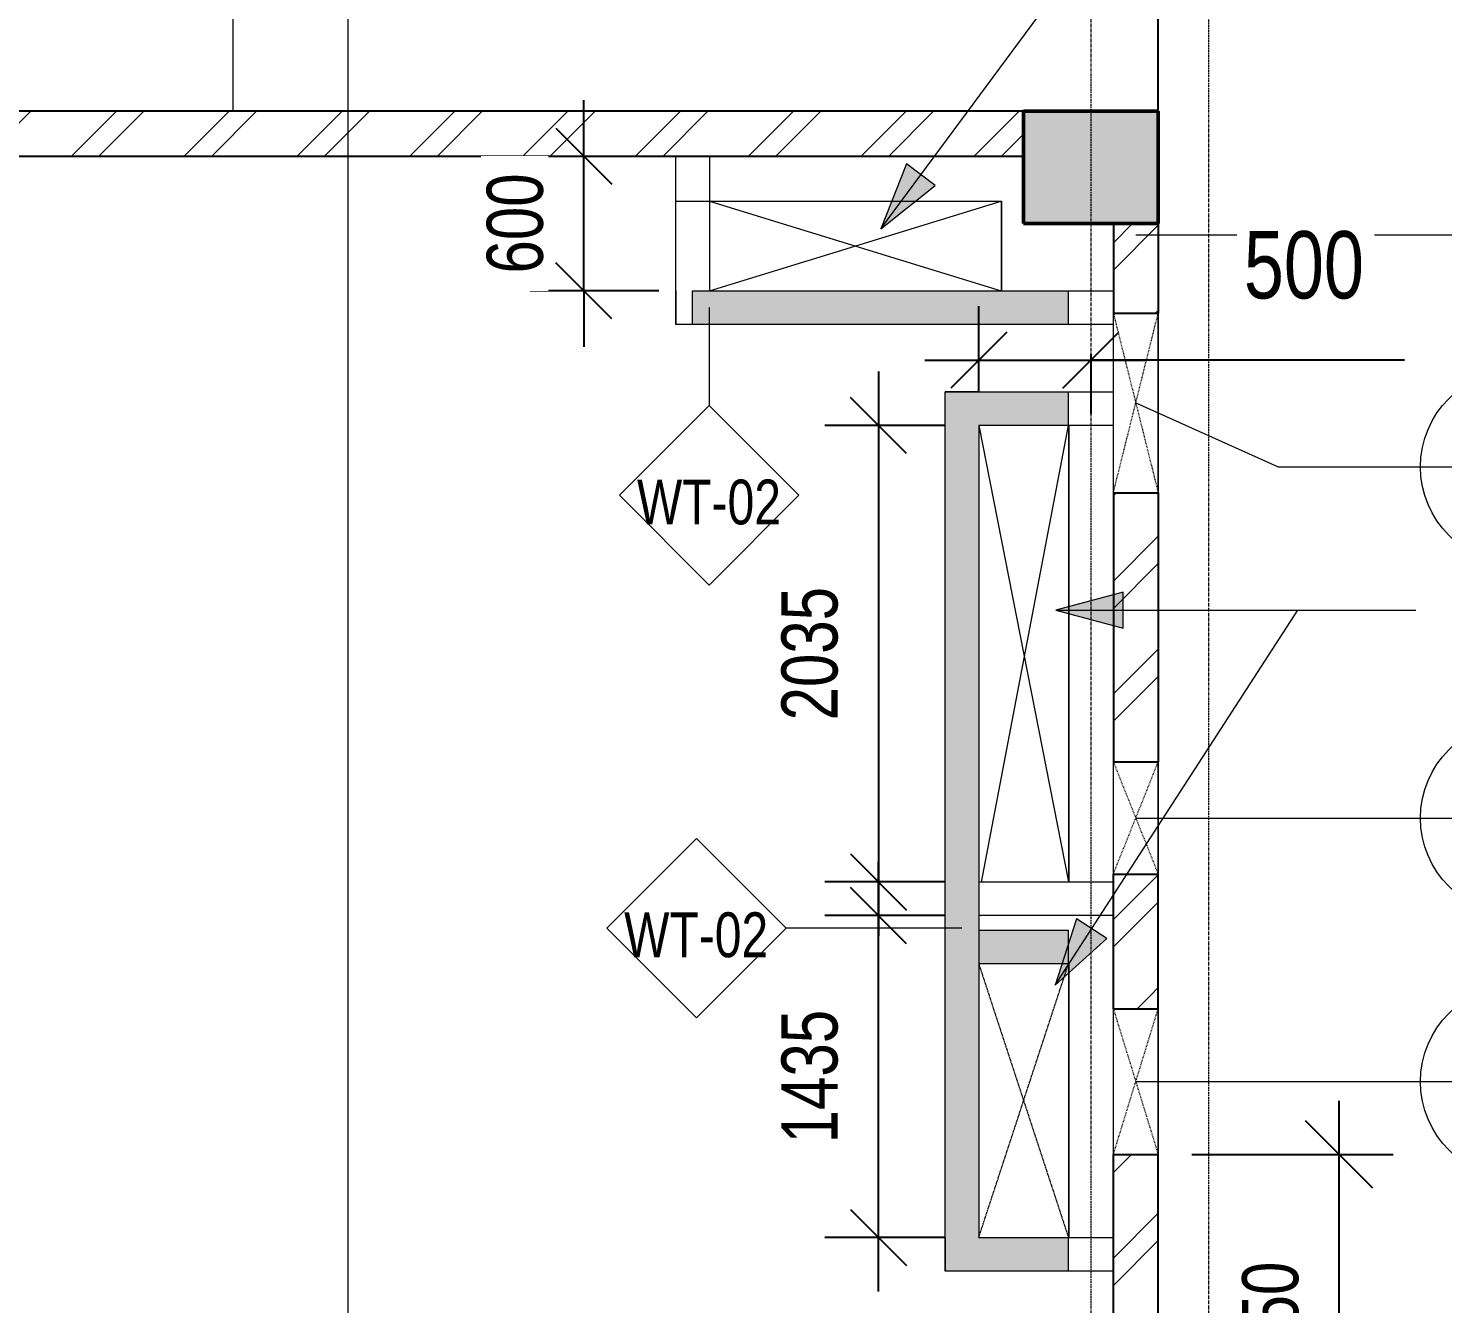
# Model space of a CAD drawing. Header units: millimetres. Extents: x -29259 to 87313, y -139821 to 46728.
# Drawn here: x 6888 to 13192, y -27151 to -21466 of the extents above; entities that cross this region are included whole.
import ezdxf

# ---------------------------------------------------------------- set-up
doc = ezdxf.new("R2010")
doc.units = ezdxf.units.MM
for name, pattern in [('Dash', [6.35, 3.175, -3.175]), ('Grid Line', [22.225, 12.7, -3.175, 3.175, -3.175]), ('Overhead', [3.96875, 2.38125, -1.5875])]:
    doc.linetypes.add(name, pattern=pattern)
for name, color, linetype, lineweight in [('A-ANNO-DIMS', 211, 'Continuous', 9), ('A-DETL-HDLN', 90, 'Overhead', 9), ('A-DETL-THIN', 151, 'Continuous', 9), ('A-FLOR', 192, 'Continuous', 9), ('A-GLAZ', 151, 'Continuous', 9), ('A-GLAZ-HDLN', 1, 'Dash', 18), ('A-GLAZ-IDEN', 152, 'Continuous', 9), ('A-WALL', 113, 'Continuous', 18), ('A-WALL-IDEN', 211, 'Continuous', 9), ('A-WALL-PATT', 111, 'Continuous', 18), ('G-ANNO-SYMB', 111, 'Continuous', 9), ('G-ANNO-TEXT', 231, 'Continuous', 9), ('S-COLS', 52, 'Continuous', 18), ('S-GRID', 8, 'Continuous', 9)]:
    doc.layers.add(name, color=color, linetype=linetype, lineweight=lineweight)
doc.styles.add('Century Gothic_1', font='GOTHIC.TTF', dxfattribs={"width": 0.8, "height": 250})
doc.styles.add('Century Gothic_2', font='GOTHIC.TTF', dxfattribs={"width": 0.8, "height": 300})
doc.styles.add('Century Gothic_3', font='GOTHIC.TTF', dxfattribs={"width": 0.8, "height": 200})
doc.dimstyles.new('Diagonal_-_2_5mm_Century_Gothic', dxfattribs={"dimscale": 304.8, "dimtxt": 261.042067, "dimasz": 0.984252, "dimexe": 0.787402, "dimexo": 0.492126, "dimgap": 0.574147, "dimtad": 1, "dimdec": 0, "dimzin": 0, "dimdsep": 46, "dimtxsty": 'Century Gothic_1', "dimblk1": 'OBLIQUE', "dimblk2": 'OBLIQUE', "dimsah": 1, "dimcen": 0.09, "dimdle": 0.787402, "dimazin": 0, "dimtfac": 1, "dimtdec": 4, "dimtix": 1, "dimtmove": 0, "dimatfit": 3, "dimfxl": 1, "dimtvp": 1, "dimtfill": 1, "dimtolj": 1, "dimtzin": 0, "dimarcsym": 2})
doc.dimstyles.new('Diagonal_-_2_5mm_Century_Gothic__T', dxfattribs={"dimscale": 304.8, "dimtxt": 261.042067, "dimasz": 0.82021, "dimexe": 0.787402, "dimexo": 0.492126, "dimgap": 0.574147, "dimtad": 1, "dimdec": 0, "dimzin": 0, "dimdsep": 46, "dimtxsty": 'Century Gothic_1', "dimblk1": 'OBLIQUE', "dimblk2": 'OBLIQUE', "dimsah": 1, "dimcen": 0.09, "dimdle": 0.787402, "dimazin": 0, "dimtfac": 1, "dimtdec": 4, "dimtix": 1, "dimtmove": 0, "dimatfit": 3, "dimfxl": 1, "dimtvp": 1, "dimtfill": 1, "dimtolj": 1, "dimtzin": 0, "dimarcsym": 2})
doc.dimstyles.new('Diagonal_-_2_5mm_Century_Gothic__T_1', dxfattribs={"dimscale": 304.8, "dimtxt": 261.042067, "dimasz": 0.82021, "dimexe": 0.787402, "dimexo": 0.492126, "dimgap": 0.574147, "dimtad": 1, "dimdec": 0, "dimzin": 0, "dimdsep": 46, "dimtxsty": 'Century Gothic_2', "dimblk1": 'OBLIQUE', "dimblk2": 'OBLIQUE', "dimsah": 1, "dimcen": 0.09, "dimdle": 0.787402, "dimazin": 0, "dimtfac": 1, "dimtdec": 4, "dimtix": 1, "dimtmove": 1, "dimatfit": 3, "dimfxl": 1, "dimtvp": 1, "dimtfill": 1, "dimtolj": 1, "dimtzin": 0, "dimarcsym": 2})
doc.dimstyles.new('Diagonal_-_3mm_Century_Gothic', dxfattribs={"dimscale": 304.8, "dimtxt": 313.250481, "dimasz": 0.984252, "dimexe": 0.787402, "dimexo": 0.492126, "dimgap": 0.574147, "dimtad": 1, "dimdec": 0, "dimzin": 0, "dimdsep": 46, "dimtxsty": 'Century Gothic_2', "dimblk1": 'OBLIQUE', "dimblk2": 'OBLIQUE', "dimsah": 1, "dimcen": 0.09, "dimdle": 0.787402, "dimazin": 0, "dimtfac": 1, "dimtdec": 4, "dimtix": 1, "dimtmove": 0, "dimatfit": 3, "dimfxl": 1, "dimtvp": 1, "dimtfill": 1, "dimtolj": 1, "dimtzin": 0, "dimarcsym": 2})
pattern_1 = [(45, (-2376.15, -39035.9), (-251.447, 251.447), []), (45, (-2376.15, -38654.9), (-251.447, 251.447), [])]

# ---------------------------------------------------------------- blocks, each defined once
blk = doc.blocks.new('Roaster Building_ST_RVT2022_detached_rvt-1-SECOND FLOOR PLAN')
at = {"layer": 'S-COLS', "lineweight": 5}
blk.add_hatch(color=8, dxfattribs=at).paths.add_polyline_path([(14083.7, 16699.9), (14300, 16699.9), (14300, 17199.9), (13700, 17199.9), (13700, 16699.9)])
at = {"layer": 'A-FLOR', "color": 250}
for p, q in [((12299.7, 16799.9), (13599.7, 16799.9)), ((13599.7, 16799.9), (13599.7, 16400)), ((13900, 15799.9), (13900, 13764.9)), ((13900, 13399.9), (13900, 12180))]:
    blk.add_line(p, q, dxfattribs=at)
at = {"layer": 'A-WALL', "color": 47, "lineweight": 9}
for p, q in [((12149.7, 16399.9), (12149.7, 16799.9)), ((12149.7, 16799.9), (12299.7, 16799.9)), ((12299.7, 16799.9), (12299.7, 16400)), ((12149.7, 16399.9), (12149.7, 16250)), ((12299.7, 16399.9), (13900, 16399.9)), ((13900, 16250), (13900, 16399.9)), ((13350, 12179.9), (13350, 15949.9)), ((13500, 15949.9), (13350, 15949.9)), ((13500, 15949.9), (13900, 15949.9)), ((13900, 15799.9), (13900, 15949.9)), ((13500, 15799.9), (13500, 13764.9)), ((13900, 15799.9), (13500, 15799.9)), ((13500, 13614.9), (13500, 13549.9)), ((13500, 13399.9), (13500, 12180)), ((13350, 12179.9), (13350, 12030)), ((13500, 12179.9), (13900, 12179.9)), ((13900, 12030), (13900, 12179.9))]:
    blk.add_line(p, q, dxfattribs=at)
at = {"layer": 'A-WALL', "color": 250, "lineweight": 9}
for p, q in [((13900, 16249.9), (12149.7, 16249.9)), ((13500, 13549.9), (13900, 13549.9)), ((13900, 13399.9), (13900, 13549.9)), ((13900, 13399.9), (13500, 13399.9)), ((13900, 12029.9), (13350, 12029.9))]:
    blk.add_line(p, q, dxfattribs=at)
at = {"layer": 'A-WALL', "color": 252, "lineweight": 9}
blk.add_line((13500, 13764.9), (13500, 13614.9), dxfattribs=at)
at = {"layer": 'S-COLS', "color": 250, "lineweight": 9}
for p, q in [((14300, 17199.9), (13700, 17199.9)), ((13700, 17199.9), (13700, 16699.9)), ((14300, 16699.9), (14300, 17199.9)), ((13700, 16699.9), (14300, 16699.9))]:
    blk.add_line(p, q, dxfattribs=at)
blk = doc.blocks.new('Roaster Building_ST_RVT2022 _SST__rvt-1-SECOND FLOOR PLAN')
at = {"layer": 'A-FLOR', "lineweight": 5}
h = blk.add_hatch(color=10, dxfattribs=at)
h.paths.add_polyline_path([(6300, 0), (6301.5, 0), (6301.5, 400), (6300, 398.9), (6300, 32.9)])
h.paths.add_polyline_path([(5800, 400), (5801.5, 400), (5801.5, 4700), (5800, 4700), (5800, 519.6)])
h.paths.add_polyline_path([(11869.6, 4425), (11869.6, 4426), (11869.6, 4425)])
h.paths.add_polyline_path([(6300, 4700), (6301.5, 4700), (6301.5, 5300), (6300, 5299.3), (6300, 4700.1)])
h.paths.add_polyline_path([(14300, 5300), (14300, 5300), (14100, 5300)])
h.paths.add_polyline_path([(5801.5, 5300), (5801.5, 10699.9), (5800, 10699.9), (5800, 5300)])
h.paths.add_polyline_path([(14275, 6700), (14300, 6700), (14300, 6750), (14275, 6750)])
h.paths.add_polyline_path([(14300, 5550), (14300, 6655), (14275, 6655), (14275, 6700), (14225.2, 6700), (14225.2, 6684.2), (14174.2, 6684.2), (14174.2, 6700), (14125, 6700), (14125, 6750), (14100, 6750), (14100, 5550), (14125, 5550), (14125, 5600), (14174.2, 5600), (14174.2, 5615.9), (14225.2, 5615.9), (14225.2, 5600), (14275, 5600), (14275, 5550)])
h.paths.add_polyline_path([(14275, 6030), (14275, 6050), (14230, 6050), (14230, 6030), (14224, 6030), (14224, 6270), (14230, 6270), (14230, 6250), (14275, 6250), (14275, 6270), (14281, 6270), (14281, 6030)])
h.paths.add_polyline_path([(10812.3, 7162.1), (10812.4, 7162.5), (10812.3, 7164.9)])
h.paths.add_polyline_path([(7970.9, 9064), (7976.5, 9066), (7952.9, 9064)])
h.paths.add_polyline_path([(7917.1, 9064), (7888.2, 9065.9), (7899.1, 9064)])
h.paths.add_polyline_path([(7846.1, 9073.3), (7814, 9081.6), (7829.4, 9076.2), (7841.7, 9074.1)])
h.paths.add_polyline_path([(8023.9, 9073.3), (8043.1, 9076.9), (8058.6, 9082.6), (8035.5, 9076.4)])
h.paths.add_polyline_path([(8092.3, 9094.8), (8109.1, 9100.9), (8124.8, 9110), (8105.4, 9100.9)])
h.paths.add_polyline_path([(8155.8, 9127.9), (8171.3, 9136.8), (8185.3, 9148.5), (8168.5, 9136.8)])
h.paths.add_polyline_path([(8212.7, 9171.4), (8226.3, 9182.9), (8238.1, 9196.9), (8224.1, 9182.9)])
h.paths.add_polyline_path([(12702.6, 9223.2), (12704.1, 9223.2), (12704.1, 10663.9), (12702.6, 10662.9), (12702.6, 9279.3)])
h.paths.add_polyline_path([(8261.1, 9224.2), (8272.5, 9237.8), (8281.7, 9253.7), (8270.6, 9237.8)])
h.paths.add_polyline_path([(8299.7, 9284.6), (8308.5, 9299.9), (8314.8, 9317.1), (8306.8, 9299.9)])
h.paths.add_polyline_path([(8327.2, 9351.1), (8334.2, 9372.5), (8333.3, 9373.8), (8331.7, 9367.7)])
h.paths.add_polyline_path([(8342.8, 9421.2), (8345.9, 9439), (8345.9, 9456.8), (8343.8, 9432.3)])
h.paths.add_polyline_path([(8345.9, 9493), (8345.5, 9513.6), (8343.3, 9522.6), (8344.8, 9506)])
h.paths.add_polyline_path([(8336.5, 9564.2), (8332.6, 9582.1), (8333.3, 9576)])
h.paths.add_polyline_path([(8314.8, 9632.7), (8307.5, 9649.4), (8308.5, 9646.2)])
h.paths.add_polyline_path([(8285.6, 9690.6), (8283.9, 9693.5), (8276.5, 9703.6)])
h.paths.add_polyline_path([(7938.1, 9947.1), (8009.9, 9953.4), (8079.3, 9972), (8119.1, 9990.6), (8138.9, 10001.6), (8074.9, 9971.9), (8002.9, 9953.3), (7935, 9947.4), (7935.1, 9947.3)])
h.paths.add_polyline_path([(8142.7, 10003.7), (8155, 10011), (8153.1, 10011), (8144.3, 10004.8)])
h.paths.add_polyline_path([(8200.4, 10044.2), (8203.4, 10047), (8200.7, 10044.4)])
h.paths.add_polyline_path([(8258.9, 10106.1), (8276.5, 10128.5), (8285.6, 10144.2), (8259.2, 10106.4)])
h.paths.add_polyline_path([(8296.8, 10163.4), (8308.5, 10184.9), (8314.8, 10202.1), (8297.4, 10164.7)])
h.paths.add_polyline_path([(8327.2, 10236.1), (8333.3, 10252.7), (8333.3, 10258.8), (8331.7, 10252.6)])
h.paths.add_polyline_path([(8342.8, 10306.2), (8345.9, 10326.1), (8345.9, 10341.8), (8344.3, 10323.7)])
h.paths.add_polyline_path([(8345.9, 10378), (8345.6, 10397.9), (8342.8, 10413.3), (8345.6, 10381.7)])
h.paths.add_polyline_path([(8336.5, 10449.2), (8331.9, 10471), (8329.1, 10476.6), (8333.3, 10461)])
h.paths.add_polyline_path([(8314.8, 10517.7), (8305.6, 10540), (8303, 10543.1), (8308.5, 10531.2)])
h.paths.add_polyline_path([(8281.7, 10581.1), (8272.5, 10597), (8268.2, 10600.5), (8272.5, 10594.3)])
h.paths.add_polyline_path([(8238.1, 10637.9), (8226.3, 10651.9), (8220.8, 10655.3), (8226.3, 10649.7)])
h.paths.add_polyline_path([(8185.3, 10686.3), (8170.7, 10698.4), (8164.8, 10700.6), (8171.3, 10696.1)])
h.paths.add_polyline_path([(6300, 10699.9), (6301.5, 10699.9), (6301.5, 11299.9), (6300, 11299.9), (6300, 10700.1)])
h.paths.add_polyline_path([(8124.8, 10724.8), (8103.1, 10736), (8102, 10735.4), (8109.1, 10732.1)])
h.paths.add_polyline_path([(8056.9, 10752.7), (8034.2, 10759.2), (8043.1, 10756.4)])
h.paths.add_polyline_path([(300, 10799.9), (301.5, 10799.9), (301.5, 16099.9), (300, 16099.9), (300, 11225.9)])
h.paths.add_polyline_path([(13900, 12180), (13901.5, 12180), (13901.5, 13399.9), (13900, 13399.9), (13900, 12186.6)])
h.paths.add_polyline_path([(13900, 13764.9), (13901.5, 13764.9), (13901.5, 15799.9), (13900, 15799.9), (13900, 13783.3)])
h.paths.add_polyline_path([(13599.7, 16400), (13601.2, 16400.5), (13601.2, 16800), (13599.7, 16799.9), (13599.7, 16400)])
h.paths.add_polyline_path([(6301.5, 16699.9), (6301.5, 16999.9), (6300, 16999.9), (6300, 16699.9)])
h.paths.add_polyline_path([(5300, 16999.9), (5700, 16999.9), (5700, 17099.9), (600, 17099.9), (600, 16999.9), (5100, 16999.9)])
at = {"layer": 'A-WALL', "lineweight": 5}
for points in [[(12472.9, 16250), (13900, 16250), (13900, 16399.9), (12224.7, 16399.9), (12224.7, 16250), (12299.7, 16250)], [(13900, 16249.9), (13900, 16250), (12472.9, 16249.9)], [(13500, 12179.9), (13500, 15949.9), (13350, 15949.9), (13350, 12179.9), (13499.9, 12179.9)], [(13900, 15799.9), (13900, 15949.9), (13500, 15949.9), (13500, 15799.9)], [(13715, 13399.9), (13900, 13399.9), (13900, 13549.9), (13500, 13549.9), (13500, 13399.9)], [(13350, 12030), (13900, 12030), (13900, 12179.9), (13350, 12179.9)], [(13900, 12029.9), (13899.7, 12030), (13500, 12029.9)]]:
    blk.add_hatch(color=10, dxfattribs=at).paths.add_polyline_path(points)
at = {"layer": 'S-COLS', "lineweight": 5}
blk.add_hatch(color=9, dxfattribs=at).paths.add_polyline_path([(14083.7, 16699.9), (14300, 16699.9), (14300, 17199.9), (13700, 17199.9), (13700, 16699.9)])
at = {"layer": 'A-FLOR', "color": 255, "lineweight": 18}
for p, q in [((12299.7, 16799.9), (13599.7, 16799.9)), ((13599.7, 16799.9), (13599.7, 16400)), ((13900, 15799.9), (13900, 13764.9)), ((13900, 13399.9), (13900, 12180))]:
    blk.add_line(p, q, dxfattribs=at)
at = {"layer": 'A-WALL', "color": 255}
for p, q in [((12224.7, 16399.9), (12299.6, 16399.9)), ((12224.7, 16250), (12224.7, 16399.9)), ((12299.7, 16399.9), (13900, 16399.9)), ((13900, 16250), (13900, 16399.9)), ((13900, 16249.9), (12224.7, 16249.9)), ((13350, 12179.9), (13350, 15949.9)), ((13500, 15949.9), (13350, 15949.9)), ((13500, 15949.9), (13900, 15949.9)), ((13900, 15799.9), (13900, 15949.9)), ((13500, 15799.9), (13500, 13764.9)), ((13900, 15799.9), (13500, 15799.9)), ((13500, 13614.9), (13500, 13549.9)), ((13500, 13549.9), (13900, 13549.9)), ((13900, 13399.9), (13900, 13549.9)), ((13500, 13399.9), (13500, 12180)), ((13900, 13399.9), (13500, 13399.9)), ((13350, 12179.9), (13350, 12030)), ((13500, 12179.9), (13900, 12179.9)), ((13900, 12030), (13900, 12179.9)), ((13900, 12029.9), (13350, 12029.9))]:
    blk.add_line(p, q, dxfattribs=at)
at = {"layer": 'A-WALL', "color": 130}
blk.add_line((13500, 13764.9), (13500, 13614.9), dxfattribs=at)
at = {"layer": 'S-COLS', "color": 7, "lineweight": 50}
for p, q in [((14300, 17199.9), (13700, 17199.9)), ((13700, 17199.9), (13700, 16699.9)), ((14300, 16699.9), (14300, 17199.9)), ((13700, 16699.9), (14300, 16699.9))]:
    blk.add_line(p, q, dxfattribs=at)
blk = doc.blocks.new('MECH CUTOUT - MECH WALL CUTOUT SIZE 650X 300-889260-SECOND FLOOR PLAN')
at = {"layer": 'A-GLAZ'}
for p, q in [((325, 100), (-325, 100)), ((-325, -100), (-325, 100)), ((325, -100), (325, 100)), ((325, -100), (-325, -100))]:
    blk.add_line(p, q, dxfattribs=at)
at = {"layer": 'A-GLAZ-HDLN'}
for p, q in [((325, -100), (-325, 100)), ((-325, -100), (325, 100))]:
    blk.add_line(p, q, dxfattribs=at)
blk = doc.blocks.new('MECH CUTOUT - MECH WALL CUTOUT SIZE 800X 400-1001944-SECOND FLOOR PLAN')
at = {"layer": 'A-GLAZ'}
for p, q in [((400, 100), (-400, 100)), ((-400, -100), (-400, 100)), ((400, -100), (400, 100)), ((400, -100), (-400, -100))]:
    blk.add_line(p, q, dxfattribs=at)
at = {"layer": 'A-GLAZ-HDLN'}
for p, q in [((400, -100), (-400, 100)), ((-400, -100), (400, 100))]:
    blk.add_line(p, q, dxfattribs=at)
blk = doc.blocks.new('MECH CUTOUT - M 010-1002430-SECOND FLOOR PLAN')
at = {"layer": 'A-GLAZ'}
for p, q in [((250, 100), (-250, 100)), ((-250, -100), (-250, 100)), ((250, -100), (250, 100)), ((250, -100), (-250, -100))]:
    blk.add_line(p, q, dxfattribs=at)
at = {"layer": 'A-GLAZ-HDLN'}
for p, q in [((250, -100), (-250, 100)), ((-250, -100), (250, 100))]:
    blk.add_line(p, q, dxfattribs=at)
blk = doc.blocks.new('_Oblique')
at = {"color": 0, "linetype": 'ByBlock', "lineweight": -2}
blk.add_line((-0.5, -0.5), (0.5, 0.5), dxfattribs=at)
blk = doc.blocks.new('*D395')
at = {"layer": 'A-ANNO-DIMS', "color": 0, "lineweight": -2, "transparency": 16777216}
for p, q in [((11923.8, -22186), (11923.8, -17214.1)), ((11623.8, -17392), (11623.8, -17694.1)), ((11623.8, -17454.1), (11323.8, -17454.1)), ((11623.8, -17454.1), (11923.8, -17454.1)), ((11923.8, -17454.1), (12223.8, -17454.1))]:
    blk.add_line(p, q, dxfattribs=at)
at = {"layer": 'Defpoints', "color": 0, "transparency": 16777216}
for p in [(11923.8, -17454.1), (11923.8, -22336)]:
    blk.add_point(p, dxfattribs=at)
at = {"layer": 'A-ANNO-DIMS', "color": 0, "lineweight": -2, "transparency": 16777216, "xscale": 299.9999999999999, "yscale": 299.9999999999999, "zscale": 299.9999999999999}
blk.add_blockref('_Oblique', (11623.8, -17454.1), dxfattribs=at)
at = {"layer": 'A-ANNO-DIMS', "color": 0, "lineweight": -2, "transparency": 16777216, "xscale": 299.9999999999999, "yscale": 299.9999999999999, "zscale": 299.9999999999999, "rotation": 180}
blk.add_blockref('_Oblique', (11923.8, -17454.1), dxfattribs=at)
at = {"layer": 'A-ANNO-DIMS', "color": 0, "transparency": 16777216, "insert": (11773.8, -17121.6), "char_height": 300, "width": 662.301, "attachment_point": 5, "style": 'Century Gothic_2', "bg_fill": 3, "box_fill_scale": 1.1, "bg_fill_color": 256, "bg_fill_true_color": 13158600, "bg_fill_transparency": 0}
blk.add_mtext('\\A1;300', dxfattribs=at)
at = {"layer": 'Defpoints', "color": 0, "transparency": 16777216}
blk.add_point((11623.8, -17242), dxfattribs=at)
blk = doc.blocks.new('*D404')
at = {"layer": 'A-ANNO-DIMS', "color": 0, "lineweight": -2, "transparency": 16777216}
for p, q in [((9364.2, -22036), (9364.2, -21786)), ((9337.4, -22036), (9604.2, -22036)), ((9364.2, -22635.9), (9364.2, -22036)), ((9698.5, -22635.9), (9124.2, -22635.9)), ((9364.2, -22635.9), (9364.2, -22885.9))]:
    blk.add_line(p, q, dxfattribs=at)
at = {"layer": 'Defpoints', "color": 0, "transparency": 16777216}
for p in [(9364.2, -22036), (9848.5, -22635.9)]:
    blk.add_point(p, dxfattribs=at)
at = {"layer": 'A-ANNO-DIMS', "color": 0, "lineweight": -2, "transparency": 16777216, "xscale": 250, "yscale": 250, "zscale": 250}
for p, rotation in [((9364.2, -22036), 270), ((9364.2, -22635.9), 90)]:
    blk.add_blockref('_Oblique', p, dxfattribs=dict(at, rotation=rotation))
at = {"layer": 'A-ANNO-DIMS', "color": 0, "transparency": 16777216, "insert": (9057.9, -22336), "char_height": 250, "width": 551.918, "attachment_point": 5, "rotation": 90, "style": 'Century Gothic_1', "bg_fill": 3, "box_fill_scale": 1.1, "bg_fill_color": 256, "bg_fill_true_color": 13158600, "bg_fill_transparency": 0}
blk.add_mtext('\\A1;600', dxfattribs=at)
at = {"layer": 'Defpoints', "color": 0, "transparency": 16777216}
blk.add_point((9187.4, -22036), dxfattribs=at)
blk = doc.blocks.new('*D405')
at = {"layer": 'A-ANNO-DIMS', "color": 0, "lineweight": -2, "transparency": 16777216}
for p, q in [((10677.6, -22996), (10677.6, -25511)), ((10973.8, -23236), (10437.6, -23236)), ((10975.3, -25271), (10437.6, -25271))]:
    blk.add_line(p, q, dxfattribs=at)
at = {"layer": 'Defpoints', "color": 0, "transparency": 16777216}
for p in [(11123.8, -23236), (10677.6, -25271), (11125.3, -25271)]:
    blk.add_point(p, dxfattribs=at)
at = {"layer": 'A-ANNO-DIMS', "color": 0, "lineweight": -2, "transparency": 16777216, "xscale": 250, "yscale": 250, "zscale": 250}
for p, rotation in [((10677.6, -23236), 90), ((10677.6, -25271), 270)]:
    blk.add_blockref('_Oblique', p, dxfattribs=dict(at, rotation=rotation))
at = {"layer": 'A-ANNO-DIMS', "color": 0, "transparency": 16777216, "insert": (10371.3, -24253.5), "char_height": 250, "width": 735.89, "attachment_point": 5, "rotation": 90, "style": 'Century Gothic_1', "bg_fill": 3, "box_fill_scale": 1.1, "bg_fill_color": 256, "bg_fill_true_color": 13158600, "bg_fill_transparency": 0}
blk.add_mtext('\\A1;2035', dxfattribs=at)
blk = doc.blocks.new('*D406')
at = {"layer": 'A-ANNO-DIMS', "color": 0, "lineweight": -2, "transparency": 16777216}
for p, q in [((10677.6, -27095.9), (10677.6, -25181)), ((10973.8, -25421), (10437.6, -25421)), ((10973.8, -26855.9), (10437.6, -26855.9))]:
    blk.add_line(p, q, dxfattribs=at)
at = {"layer": 'Defpoints', "color": 0, "transparency": 16777216}
for p in [(10677.6, -25421), (11123.8, -25421), (11123.8, -26855.9)]:
    blk.add_point(p, dxfattribs=at)
at = {"layer": 'A-ANNO-DIMS', "color": 0, "lineweight": -2, "transparency": 16777216, "xscale": 250, "yscale": 250, "zscale": 250}
for p, rotation in [((10677.6, -25421), 90), ((10677.6, -26855.9), 270)]:
    blk.add_blockref('_Oblique', p, dxfattribs=dict(at, rotation=rotation))
at = {"layer": 'A-ANNO-DIMS', "color": 0, "transparency": 16777216, "insert": (10371.3, -26138.4), "char_height": 250, "width": 735.89, "attachment_point": 5, "rotation": 90, "style": 'Century Gothic_1', "bg_fill": 3, "box_fill_scale": 1.1, "bg_fill_color": 256, "bg_fill_true_color": 13158600, "bg_fill_transparency": 0}
blk.add_mtext('\\A1;1435', dxfattribs=at)
blk = doc.blocks.new('*D409')
at = {"layer": 'A-ANNO-DIMS', "color": 0, "lineweight": -2, "transparency": 16777216}
for p, q in [((11123.8, -23086), (11123.8, -22705.1)), ((10883.8, -22945.1), (11863.8, -22945.1)), ((11623.8, -22918.3), (11623.8, -23185.1)), ((13022, -22945.1), (11623.8, -22945.1))]:
    blk.add_line(p, q, dxfattribs=at)
at = {"layer": 'Defpoints', "color": 0, "transparency": 16777216}
for p in [(11623.8, -22768.3), (11623.8, -22945.1), (11123.8, -23236)]:
    blk.add_point(p, dxfattribs=at)
at = {"layer": 'A-ANNO-DIMS', "color": 0, "lineweight": -2, "transparency": 16777216, "xscale": 250, "yscale": 250, "zscale": 250, "rotation": 180}
blk.add_blockref('_Oblique', (11123.8, -22945.1), dxfattribs=at)
at = {"layer": 'A-ANNO-DIMS', "color": 0, "lineweight": -2, "transparency": 16777216, "xscale": 250, "yscale": 250, "zscale": 250}
blk.add_blockref('_Oblique', (11623.8, -22945.1), dxfattribs=at)
at = {"layer": 'A-ANNO-DIMS', "color": 0, "transparency": 16777216, "insert": (12305.4, -22370.1), "char_height": 300, "width": 551.918, "attachment_point": 1, "line_spacing_factor": 0.984502, "style": 'Century Gothic_2', "bg_fill": 3, "box_fill_scale": 1.1, "bg_fill_color": 256, "bg_fill_true_color": 13158600, "bg_fill_transparency": 0}
blk.add_mtext('\\A1;500', dxfattribs=at)
blk = doc.blocks.new('M_Wall Tag - 8mm-36225-SECOND FLOOR PLAN')
at = {"layer": 'A-WALL-IDEN'}
for p, q in [((-4, 0), (0, 4)), ((0, 4), (4, 0)), ((-4, 0), (0, -4)), ((4, 0), (0, -4))]:
    blk.add_line(p, q, dxfattribs=at)
blk = doc.blocks.new('LTTS_A1_WINDOW TAG - LTTS_A1_WINDOW TAG-803410-SECOND FLOOR PLAN')
at = {"layer": 'A-GLAZ-IDEN'}
blk.add_line((-4.31, 0), (4.29, 0), dxfattribs=at)
blk.add_circle((-0.01, 0), 4.3, dxfattribs=at)
blk = doc.blocks.new('*D445')
at = {"layer": 'A-ANNO-DIMS', "color": 0, "lineweight": -2, "transparency": 16777216}
for p, q in [((12730.9, -28276), (12730.9, -26246)), ((12073.8, -26486), (12970.9, -26486)), ((12668.8, -28036), (12970.9, -28036))]:
    blk.add_line(p, q, dxfattribs=at)
at = {"layer": 'Defpoints', "color": 0, "transparency": 16777216}
for p in [(11923.8, -26486), (12730.9, -26486), (12518.8, -28036)]:
    blk.add_point(p, dxfattribs=at)
at = {"layer": 'A-ANNO-DIMS', "color": 0, "lineweight": -2, "transparency": 16777216, "xscale": 299.9999999999999, "yscale": 299.9999999999999, "zscale": 299.9999999999999}
for p, rotation in [((12730.9, -26486), 90), ((12730.9, -28036), 270)]:
    blk.add_blockref('_Oblique', p, dxfattribs=dict(at, rotation=rotation))
at = {"layer": 'A-ANNO-DIMS', "color": 0, "transparency": 16777216, "insert": (12424.6, -27261), "char_height": 250, "width": 735.89, "attachment_point": 5, "rotation": 90, "style": 'Century Gothic_1', "bg_fill": 3, "box_fill_scale": 1.1, "bg_fill_color": 256, "bg_fill_true_color": 13158600, "bg_fill_transparency": 0}
blk.add_mtext('\\A1;1550', dxfattribs=at)

msp = doc.modelspace()

# ---------------------------------------------------------------- hatches: boundary and pattern name
at = {"layer": 'A-WALL-PATT', "lineweight": 9}
h = msp.add_hatch(dxfattribs=at)
h.set_pattern_fill('FP_1', color=256, style=0, pattern_type=2)
h.set_pattern_definition(pattern_1)
h.paths.add_polyline_path([(6875, -22036), (11323.8, -22036), (11323.8, -21836), (3923.8, -21836), (3923.8, -22036)])
h = msp.add_hatch(dxfattribs=at)
h.set_pattern_fill('FP_1', color=256, style=0, pattern_type=2)
h.set_pattern_definition(pattern_1)
h.paths.add_polyline_path([(11723.8, -27736), (11923.8, -27736), (11923.8, -26599.5), (11723.8, -26599.5)])
h.paths.add_polyline_path([(11923.8, -25774.8), (11923.8, -25278.6), (11723.8, -25278.6), (11723.8, -25774.8)])
h.paths.add_polyline_path([(11723.8, -24686.9), (11923.8, -24686.9), (11923.8, -23562.7), (11723.8, -23562.7), (11723.8, -23916.8)])
h.paths.add_polyline_path([(11723.8, -22705.6), (11923.8, -22705.6), (11923.8, -22336), (11723.8, -22336)])
h = msp.add_hatch(dxfattribs=at)
h.set_pattern_fill('FP_1', color=256, style=0, pattern_type=2)
h.set_pattern_definition(pattern_1)
h.paths.add_polyline_path([(11923.8, -23562.7), (11923.8, -23536), (11723.8, -23536), (11723.8, -23562.7)])
h.paths.add_polyline_path([(11923.8, -22736), (11923.8, -22705.6), (11723.8, -22705.6), (11723.8, -22736)])
h = msp.add_hatch(dxfattribs=at)
h.set_pattern_fill('FP_1', color=256, style=0, pattern_type=2)
h.set_pattern_definition(pattern_1)
h.paths.add_polyline_path([(11923.8, -25278.6), (11923.8, -25236), (11723.8, -25236), (11723.8, -25278.6)])
h.paths.add_polyline_path([(11923.8, -24736), (11923.8, -24686.9), (11723.8, -24686.9), (11723.8, -24736)])
h = msp.add_hatch(dxfattribs=at)
h.set_pattern_fill('FP_1', color=256, style=0, pattern_type=2)
h.set_pattern_definition(pattern_1)
h.paths.add_polyline_path([(11923.8, -26599.5), (11923.8, -26486), (11723.8, -26486), (11723.8, -26599.5)])
h.paths.add_polyline_path([(11923.8, -25836), (11923.8, -25774.8), (11723.8, -25774.8), (11723.8, -25836)])
at = {"layer": 'G-ANNO-TEXT'}
for points in [[(11468.2, -24059.4), (11768.2, -24139.8), (11768.2, -23979)], [(11464.5, -25731.6), (11694.9, -25523.4), (11559.9, -25436)]]:
    msp.add_hatch(color=250, dxfattribs=at).paths.add_polyline_path(points)

# ---------------------------------------------------------------- linework, layer by layer
at = {"layer": 'A-DETL-HDLN'}
for p, q in [((11123.8, -26855.9), (11523.8, -25636)), ((11123.9, -25636), (11523.8, -26855.9))]:
    msp.add_line(p, q, dxfattribs=at)
at = {"layer": 'A-DETL-THIN'}
for p, q in [((9923.5, -22635.9), (11223.5, -22236)), ((9923.5, -22236), (11223.5, -22635.9)), ((11123.8, -23236), (11523.8, -25271)), ((11136.5, -25272.5), (11523.8, -23236))]:
    msp.add_line(p, q, dxfattribs=at)
at = {"layer": 'A-FLOR'}
for p, q in [((9923.5, -22236), (11225, -22235.9)), ((11225, -22235.9), (11225, -22635.9)), ((11125.3, -25271), (11125.3, -23236)), ((11525.3, -23236), (11525.3, -25271)), ((11523.8, -25636), (11525.3, -25636)), ((11525.3, -25636), (11525.3, -26855.9))]:
    msp.add_line(p, q, dxfattribs=at)
at = {"layer": 'A-GLAZ-IDEN'}
for p, q in [((12458.3, -23421), (13092.8, -23421)), ((11823.8, -24986), (13092.8, -24986)), ((11823.8, -26161), (13092.8, -26161))]:
    msp.add_line(p, q, dxfattribs=at)
at = {"layer": 'A-WALL', "lineweight": 25}
for p, q in [((11323.8, -21836), (3923.8, -21836)), ((11323.8, -22036), (11323.8, -21836)), ((3923.8, -22036), (11323.8, -22036)), ((11723.8, -22336), (11723.8, -22736)), ((11723.8, -22336), (11923.8, -22336)), ((11923.8, -22336), (11923.8, -22736)), ((11723.8, -22736), (11923.8, -22736)), ((11723.8, -23536), (11723.8, -24736)), ((11723.8, -23536), (11923.8, -23536)), ((11923.8, -23536), (11923.8, -24736)), ((11723.8, -24736), (11923.8, -24736)), ((11723.8, -25836), (11723.8, -25236)), ((11723.8, -25236), (11923.8, -25236)), ((11923.8, -25836), (11923.8, -25236)), ((11723.8, -25836), (11923.8, -25836)), ((11723.8, -27736), (11723.8, -26486)), ((11723.8, -26486), (11923.8, -26486)), ((11923.8, -27736), (11923.8, -26486))]:
    msp.add_line(p, q, dxfattribs=at)
at = {"layer": 'A-WALL', "lineweight": 9}
for p, q in [((9773.5, -22785.9), (9773.5, -22036)), ((9923.5, -22036), (9923.5, -22635.9)), ((9923.5, -22635.9), (11723.8, -22635.9)), ((11723.8, -23536), (11723.8, -22736)), ((11923.8, -22736), (11923.8, -23536)), ((11723.8, -22785.9), (9773.5, -22785.9)), ((10973.8, -27005.9), (10973.8, -23086)), ((10973.8, -23086), (11723.8, -23086)), ((11123.8, -23236), (11123.8, -25271)), ((11723.8, -23236), (11123.8, -23236)), ((11723.8, -25236), (11723.8, -24736)), ((11923.8, -24736), (11923.8, -25236)), ((11123.8, -25271), (11723.8, -25271)), ((11123.8, -25421), (11123.8, -26855.9)), ((11723.8, -25421), (11123.8, -25421)), ((11723.8, -26486), (11723.8, -25836)), ((11923.8, -25836), (11923.8, -26486)), ((11123.8, -26855.9), (11723.8, -26855.9)), ((11723.8, -27005.9), (10973.8, -27005.9))]:
    msp.add_line(p, q, dxfattribs=at)
at = {"layer": 'A-WALL-IDEN'}
for p, q in [((7800.6, -21836), (7800.6, -20364.7)), ((11823.8, -22386.9), (13781.1, -22386.9)), ((9922.8, -22710.9), (9922.8, -23147.6))]:
    msp.add_line(p, q, dxfattribs=at)
at = {"layer": 'G-ANNO-SYMB'}
msp.add_line((8312.3, -15419.9), (8312.3, -44221.5), dxfattribs=at)
at = {"layer": 'G-ANNO-TEXT', "color": 250}
for p, q in [((10801.2, -22070.3), (10687.3, -22359.3)), ((10930.4, -22166), (10801.2, -22070.3)), ((11768.2, -23979), (11468.2, -24059.4)), ((11768.2, -24139.8), (11768.2, -23979)), ((11464.5, -25731.6), (12546.2, -24059.4)), ((11468.2, -24059.4), (11768.2, -24139.8)), ((11468.2, -24059.4), (13071.3, -24059.4)), ((12546.2, -24059.4), (13071.3, -24059.4)), ((11559.9, -25436), (11464.5, -25731.6)), ((11694.9, -25523.4), (11559.9, -25436)), ((11464.5, -25731.6), (11694.9, -25523.4))]:
    msp.add_line(p, q, dxfattribs=at)
at = {"layer": 'S-GRID', "linetype": 'Grid Line'}
msp.add_line((11623.8, -15579), (11623.8, -43930.8), dxfattribs=at)

# ---------------------------------------------------------------- block references
at = {"lineweight": 5}
for name in ['Roaster Building_ST_RVT2022_detached_rvt-1-SECOND FLOOR PLAN', 'Roaster Building_ST_RVT2022 _SST__rvt-1-SECOND FLOOR PLAN']:
    msp.add_blockref(name, (-2376.2, -39035.9), dxfattribs=at)
at = {"layer": 'A-GLAZ', "rotation": 269.9999999999999}
for name, p in [('MECH CUTOUT - MECH WALL CUTOUT SIZE 800X 400-1001944-SECOND FLOOR PLAN', (11823.8, -23136)), ('MECH CUTOUT - M 010-1002430-SECOND FLOOR PLAN', (11823.8, -24986)), ('MECH CUTOUT - MECH WALL CUTOUT SIZE 650X 300-889260-SECOND FLOOR PLAN', (11823.8, -26161))]:
    msp.add_blockref(name, p, dxfattribs=at)
at = {"layer": 'A-GLAZ-IDEN', "xscale": 99.99999999999993, "yscale": 99.99999999999993, "zscale": 99.99999999999993}
for p in [(13523.8, -23421), (13523.8, -24986), (13523.8, -26161)]:
    msp.add_blockref('LTTS_A1_WINDOW TAG - LTTS_A1_WINDOW TAG-803410-SECOND FLOOR PLAN', p, dxfattribs=at)

# ---------------------------------------------------------------- texts
at = {"layer": 'A-WALL-IDEN', "insert": (9543.5, -25406.4), "char_height": 200, "width": 776.033, "attachment_point": 1, "style": 'Century Gothic_3'}
msp.add_mtext('WT-02', dxfattribs=at)

# ---------------------------------------------------------------- next in the draw order: dimensions: what is measured, and where the dimension line sits
at = {"layer": 'A-ANNO-DIMS'}
dim = msp.add_linear_dim(base=(11923.8, -17454.1), p1=(11623.8, -17242), p2=(11923.8, -22336), dimstyle='Diagonal_-_3mm_Century_Gothic', override={"dimpost": '<>', "dimfxl": 5102.826615}, dxfattribs=at)
dim.commit()
dim.dimension.update_dxf_attribs({"geometry": '*D395', "text_midpoint": (11773.8, -17121.6)})
for base, p1, p2, override, picture, middle in [((9364.2, -22036), (9848.5, -22635.9), (9187.4, -22036), {"dimpost": '<>', "dimfxl": 892.733482}, '*D404', (9057.9, -22336)), ((10677.6, -25271), (11123.8, -23236), (11125.3, -25271), {"dimpost": '<>', "dimfxl": 2035.00055}, '*D405', (10371.3, -24253.5))]:
    dim = msp.add_linear_dim(base=base, p1=p1, p2=p2, angle=90, dimstyle='Diagonal_-_2_5mm_Century_Gothic__T', override=override, dxfattribs=at)
    dim.commit()
    dim.dimension.update_dxf_attribs({"geometry": picture, "text_midpoint": middle})

# ---------------------------------------------------------------- next in the draw order: linework, layer by layer
at = {"layer": 'S-GRID', "linetype": 'Grid Line'}
msp.add_line((12148.4, -16849), (12148.4, -43930.8), dxfattribs=at)

# ---------------------------------------------------------------- next in the draw order: block references
at = {"layer": 'A-WALL-IDEN', "xscale": 99.99999999999993, "yscale": 99.99999999999993, "zscale": 99.99999999999993}
msp.add_blockref('M_Wall Tag - 8mm-36225-SECOND FLOOR PLAN', (9922.8, -23547.6), dxfattribs=at)

# ---------------------------------------------------------------- next in the draw order: texts
at = {"layer": 'A-WALL-IDEN', "insert": (9600.6, -23477.4), "char_height": 200, "width": 776.033, "attachment_point": 1, "style": 'Century Gothic_3'}
msp.add_mtext('WT-02', dxfattribs=at)

# ---------------------------------------------------------------- next in the draw order: dimensions: what is measured, and where the dimension line sits
at = {"layer": 'A-ANNO-DIMS'}
dim = msp.add_linear_dim(base=(10677.6, -25421), p1=(11123.8, -26855.9), p2=(11123.8, -25421), angle=90, dimstyle='Diagonal_-_2_5mm_Century_Gothic__T', override={"dimpost": '<>', "dimfxl": 1434.888782}, dxfattribs=at)
dim.commit()
dim.dimension.update_dxf_attribs({"geometry": '*D406', "text_midpoint": (10371.3, -26138.4)})

# ---------------------------------------------------------------- next in the draw order: linework, layer by layer
at = {"layer": 'A-WALL-IDEN'}
for p in [(10265.7, -25476.7), (11048.8, -25476.7)]:
    msp.add_line(p, (10265.7, -25476.7), dxfattribs=at)

# ---------------------------------------------------------------- next in the draw order: block references
at = {"layer": 'A-WALL-IDEN', "xscale": 99.99999999999993, "yscale": 99.99999999999993, "zscale": 99.99999999999993}
msp.add_blockref('M_Wall Tag - 8mm-36225-SECOND FLOOR PLAN', (9865.7, -25476.7), dxfattribs=at)

# ---------------------------------------------------------------- next in the draw order: dimensions: what is measured, and where the dimension line sits
at = {"layer": 'A-ANNO-DIMS'}
dim = msp.add_linear_dim(base=(11623.8, -22945.1), p1=(11123.8, -23236), p2=(11623.8, -22768.3), dimstyle='Diagonal_-_2_5mm_Century_Gothic__T_1', override={"dimpost": '<>', "dimfxl": 684.618828}, dxfattribs=at)
dim.commit()
dim.dimension.update_dxf_attribs({"geometry": '*D409', "text_midpoint": (12581.4, -22692.6), "dimtype": 160})
dim = msp.add_linear_dim(base=(12730.9, -26486), p1=(12518.8, -28036), p2=(11923.8, -26486), angle=90, dimstyle='Diagonal_-_2_5mm_Century_Gothic', override={"dimpost": '<>', "dimfxl": 1660.244496}, dxfattribs=at)
dim.commit()
dim.dimension.update_dxf_attribs({"geometry": '*D445', "text_midpoint": (12424.6, -27261)})

# ---------------------------------------------------------------- next in the draw order: hatches: boundary and pattern name
at = {"layer": 'G-ANNO-TEXT'}
msp.add_hatch(color=250, dxfattribs=at).paths.add_polyline_path([(10687.3, -22359.3), (10930.4, -22166), (10801.2, -22070.3)])

# ---------------------------------------------------------------- next in the draw order: linework, layer by layer
at = {"layer": 'A-GLAZ-IDEN'}
msp.add_line((11823.8, -23136), (12458.3, -23421), dxfattribs=at)
at = {"layer": 'G-ANNO-TEXT', "color": 250}
for q in [(11782.9, -20879.7), (10930.4, -22166)]:
    msp.add_line((10687.3, -22359.3), q, dxfattribs=at)

doc.saveas('drawing.dxf')
